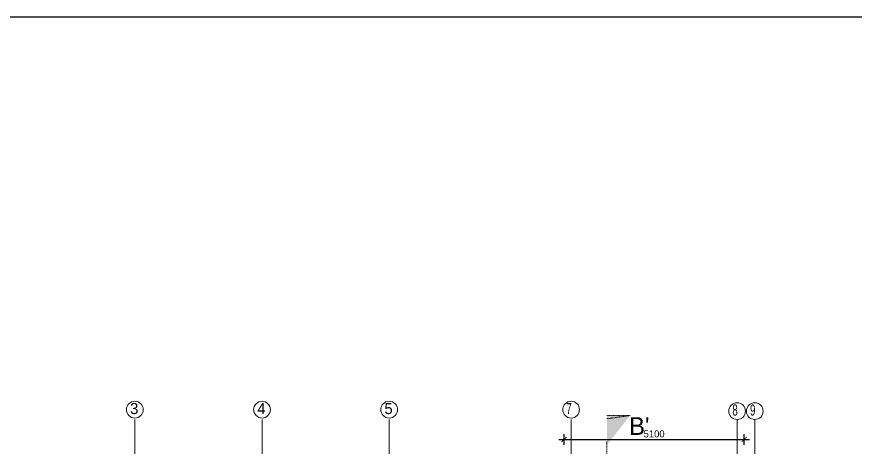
# Model space of a CAD drawing. Header units: inches. Extents: x -3071 to 2534411, y -17796 to 388172.
# Drawn here: x 1784851 to 1808589, y 371183 to 383372 of the extents above; entities that cross this region are included whole.
import ezdxf

# ---------------------------------------------------------------- set-up
doc = ezdxf.new("R2010")
doc.units = ezdxf.units.IN
doc.header["$MEASUREMENT"] = 0
doc.linetypes.add('ACAD_ISO08W100', pattern=[36, 24, -3, 6, -3])
doc.linetypes.add('DASHDOT2', pattern=[12.7, 6.35, -3.175, 0, -3.175])
for name, color, linetype, lineweight in [('A 0.13 Text', 6, 'Continuous', 13), ('cen', 50, 'ACAD_ISO08W100', 5), ('Grid Tag', 6, 'Continuous', 20), ('section', 6, 'DASHDOT2', 20)]:
    doc.layers.add(name, color=color, linetype=linetype, lineweight=lineweight)
doc.styles.add('Archi 100', font='GOTHIC.TTF', dxfattribs={"height": 200})
doc.styles.add('CG', font='GOTHIC.TTF', dxfattribs={"height": 40})
doc.styles.get("Standard").update_dxf_attribs({"font": 'GOTHIC.TTF'})
doc.dimstyles.new('Archi 100', dxfattribs={"dimtxt": 200, "dimasz": 150, "dimexe": 150, "dimexo": 300, "dimgap": 50, "dimtad": 1, "dimdec": 0, "dimrnd": 5, "dimzin": 0, "dimdsep": 46, "dimtxsty": 'Archi 100', "dimblk": 'ARCHTICK', "dimcen": 0.09, "dimdle": 150, "dimclrd": 256, "dimclre": 256, "dimclrt": 256, "dimadec": 0, "dimazin": 0, "dimtfac": 1, "dimtdec": 0, "dimtix": 1, "dimtofl": 0, "dimtmove": 0, "dimatfit": 3, "dimfxl": 150, "dimfxlon": 1, "dimtolj": 1, "dimtzin": 0, "dimlwd": -1, "dimlwe": -1, "dimarcsym": 0})

# ---------------------------------------------------------------- blocks, each defined once
blk = doc.blocks.new('grid')
at = {"layer": 'Grid Tag', "linetype": 'Continuous', "ltscale": 30}
blk.add_circle((51, 48), 264, dxfattribs=at)
blk.add_attdef('GRID', (-143, -93), '', height=200)
blk = doc.blocks.new('_ArchTick')
at = {"color": 0, "linetype": 'ByBlock', "const_width": 0.15}
blk.add_lwpolyline([(-0.5, -0.5), (0.5, 0.5)], dxfattribs=at)
blk = doc.blocks.new('*D1247')
at = {"transparency": 16777216}
for p, q in [((1800345, 371255), (1800345, 371555)), ((1805445, 371255), (1805445, 371555)), ((1800195, 371405), (1805595, 371405))]:
    blk.add_line(p, q, dxfattribs=at)
at = {"layer": 'Defpoints', "color": 0, "transparency": 16777216}
for p in [(1805445, 371405), (1800345, 369051), (1805445, 369051)]:
    blk.add_point(p, dxfattribs=at)
at = {"transparency": 16777216, "xscale": 150, "yscale": 150, "zscale": 150, "rotation": 180}
blk.add_blockref('_ArchTick', (1800345, 371405), dxfattribs=at)
at = {"transparency": 16777216, "xscale": 150, "yscale": 150, "zscale": 150}
blk.add_blockref('_ArchTick', (1805445, 371405), dxfattribs=at)
at = {"transparency": 16777216, "insert": (1802895, 371560), "char_height": 200, "attachment_point": 5, "style": 'Archi 100'}
blk.add_mtext('\\A1;5100', dxfattribs=at)

msp = doc.modelspace()

# ---------------------------------------------------------------- hatches: boundary and pattern name
at = {"layer": 'section'}
msp.add_hatch(color=256, dxfattribs=at).paths.add_polyline_path([(1802216.48, 372081.74), (1801557.38, 371246.64), (1801557.38, 372081.74)])

# ---------------------------------------------------------------- linework, layer by layer
at = {"layer": 'cen', "ltscale": 2}
for p, q in [((1788194.98, 371965.95), (1788194.98, 359000.94)), ((1791794.98, 371965.95), (1791794.98, 348437.31)), ((1795394.98, 371965.95), (1795394.98, 348437.31)), ((1800544.98, 371965.95), (1800544.98, 348437.31)), ((1805244.98, 371965.95), (1805244.98, 348437.31)), ((1805744.98, 371965.95), (1805744.98, 348437.31))]:
    msp.add_line(p, q, dxfattribs=at)
at = {"layer": 'Defpoints'}
msp.add_lwpolyline([(1583980.76, 383371.79), (1843476.89, 383371.79), (1843476.89, 261727.63), (1583980.76, 261727.63)], close=True, dxfattribs=at)
at = {"layer": 'section'}
for p, q in [((1801557.38, 372081.74), (1802216.48, 372081.74)), ((1802216.48, 372081.74), (1801557.38, 371990.79)), ((1801557.38, 371341.84), (1801557.38, 347035))]:
    msp.add_line(p, q, dxfattribs=at)

# ---------------------------------------------------------------- block references
ref = msp.add_blockref('grid', (1788148.75, 372205.16), dxfattribs=dict(xscale=0.8987445155798923, yscale=0.8987445155798923, zscale=0.8987445155798923))
ref.add_attrib('GRID', '3', (1788060.21, 372121.38), dxfattribs={"height": 314.56})
ref = msp.add_blockref('grid', (1791748.75, 372205.16), dxfattribs=dict(xscale=0.8987445155798923, yscale=0.8987445155798923, zscale=0.8987445155798923))
ref.add_attrib('GRID', '4', (1791660.21, 372121.38), dxfattribs={"height": 314.56})
ref = msp.add_blockref('grid', (1795348.75, 372205.16), dxfattribs=dict(xscale=0.8987445155798923, yscale=0.8987445155798923, zscale=0.8987445155798923))
ref.add_attrib('GRID', '5', (1795260.21, 372121.38), dxfattribs={"height": 314.56})
ref = msp.add_blockref('grid', (1800498.75, 372205.16), dxfattribs=dict(xscale=0.8987445155798923, yscale=0.8987445155798923, zscale=0.8987445155798923))
ref.add_attrib('GRID', '7', (1800410.22, 372121.38), dxfattribs={"height": 314.56, "width": 0.65})
ref = msp.add_blockref('grid', (1805198.75, 372163.09), dxfattribs=dict(xscale=0.8987445155798923, yscale=0.8987445155798923, zscale=0.8987445155798923))
ref.add_attrib('GRID', '8', (1805110.22, 372079.31), dxfattribs={"height": 314.56, "width": 0.65})
ref = msp.add_blockref('grid', (1805698.75, 372163.09), dxfattribs=dict(xscale=0.8987445155798923, yscale=0.8987445155798923, zscale=0.8987445155798923))
ref.add_attrib('GRID', '9', (1805610.22, 372079.31), dxfattribs={"height": 314.56, "width": 0.65})

# ---------------------------------------------------------------- texts
at = {"layer": 'A 0.13 Text', "linetype": 'Continuous', "insert": (1802476.84, 371783.24), "char_height": 500, "width": 2050.5885, "attachment_point": 5, "style": 'CG'}
msp.add_mtext("B'", dxfattribs=at)

# ---------------------------------------------------------------- dimensions: what is measured, and where the dimension line sits
dim = msp.add_linear_dim(base=(1805444.98, 371404.52), p1=(1800344.98, 369050.94), p2=(1805444.98, 369050.94), dimstyle='Archi 100')
dim.commit()
dim.dimension.update_dxf_attribs({"geometry": '*D1247', "text_midpoint": (1802894.98, 371559.55)})

doc.saveas('drawing.dxf')
